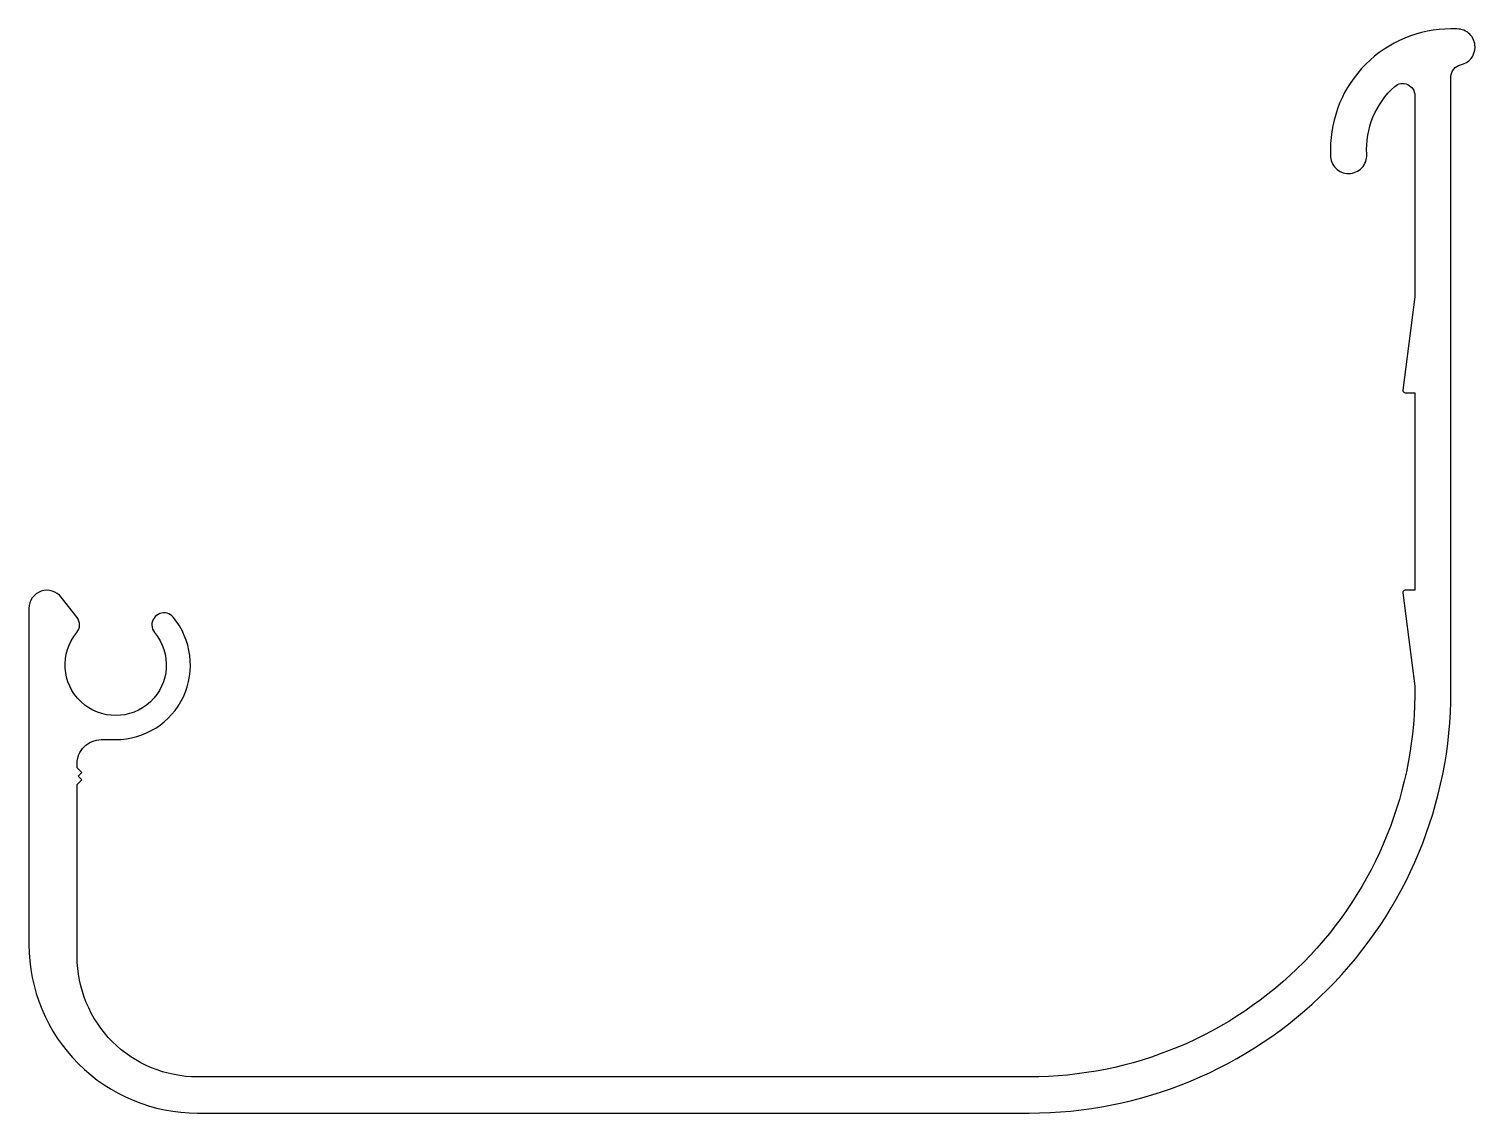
# Model space of a CAD drawing. Extents: x 931.4 to 991.4, y -26.1 to 18.9.
import ezdxf

# ---------------------------------------------------------------- set-up
doc = ezdxf.new("R2010")
doc.units = 0
doc.header["$LTSCALE"] = 15
doc.layers.get('0').update_dxf_attribs({"linetype": 'CONTINUOUS'})

msp = doc.modelspace()

# ---------------------------------------------------------------- linework, layer by layer
at = {"ltscale": 0.05}
msp.add_lwpolyline([(988.464, -4.419, 0.457145), (988.363, -4.531), (988.861, -8.399, -0.418234), (972.862, -24.619), (938.362, -24.619, -0.414214), (933.362, -19.619), (933.362, -12.483), (933.562, -12.283), (933.412, -12.133), (933.562, -11.983), (933.362, -11.783), (933.362, -11.619, -0.414214), (934.362, -10.619), (934.962, -10.619, 0.635324), (937.347, -5.538, 0.702062), (936.462, -5.857), (936.462, -5.857, 0.175046), (936.577, -6.177, -2.130662), (933.347, -6.177, 0.351618), (933.357, -5.551), (932.705, -4.709, 0.714774), (931.362, -5.169), (931.362, -19.119, 0.414214), (938.362, -26.119), (972.862, -26.119, 0.414214), (990.362, -8.619), (990.362, 16.899, -0.356394), (990.762, 17.389, 0.356394), (991.362, 18.124), (991.362, 18.131, 0.414214), (990.612, 18.881), (990.362, 18.881, 0.414214), (985.362, 13.881), (985.362, 13.631, 0.414214), (986.112, 12.881), (986.119, 12.881, 0.43156), (986.868, 13.676, -0.228856), (988.029, 16.49, -0.648232), (988.862, 16.118), (988.862, 7.797, -0.03194), (988.86, 7.766), (988.363, 3.894, 0.452135), (988.462, 3.781), (988.862, 3.781), (988.862, -4.419), (988.46, -4.419)], format="xyb", dxfattribs=at)

doc.saveas('drawing.dxf')
